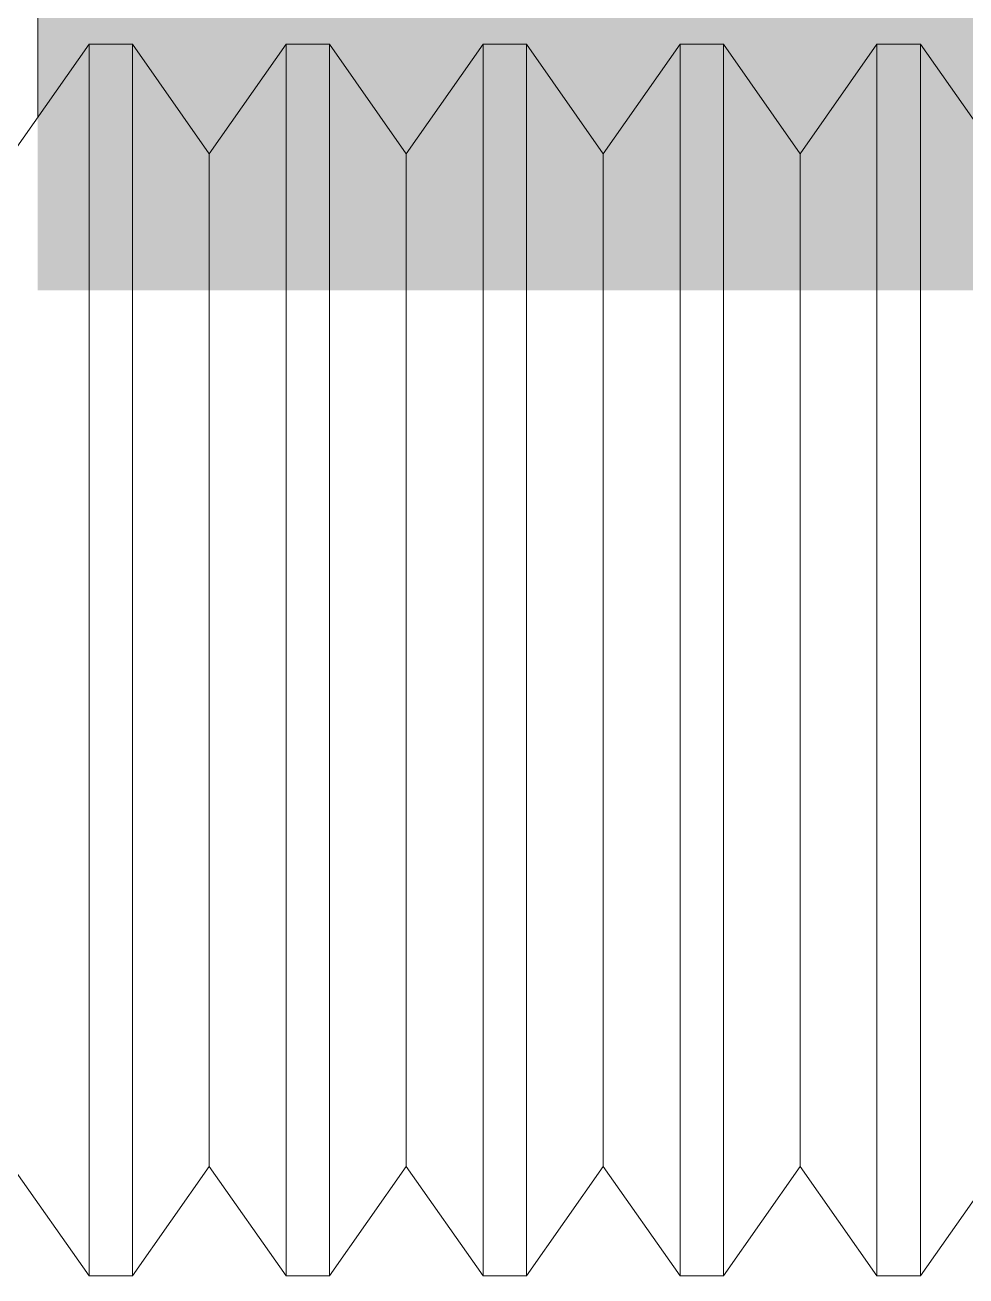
# Model space of a CAD drawing. Header units: millimetres. Extents: x 27500 to 33280, y -10980 to 420.
# Drawn here: x 28977.45 to 28981.27, y -6129 to -6123.92 of the extents above; entities that cross this region are included whole.
import ezdxf

# ---------------------------------------------------------------- set-up
doc = ezdxf.new("R2010")
doc.units = ezdxf.units.MM
doc.layers.add('CQEN_DETAIL', color=7, linetype='Continuous', lineweight=5, true_color=0x464d50)
doc.layers.add('CQEN_HARDWARE', color=7, linetype='Continuous', lineweight=5, true_color=0x848c8f)
doc.layers.add('LAYOUT_PARAMETERS', color=7, linetype='Continuous', plot=False)
doc.styles.add('LAYOUT_CONTACTOR_ARIAL', font='arial.ttf')
doc.styles.get("Standard").update_dxf_attribs({"font": 'arial.ttf'})

# ---------------------------------------------------------------- blocks, each defined once
blk = doc.blocks.new('SX_DYN_PLASTRON_KIT_G001')
at = {"layer": 'CQEN_DETAIL'}
blk.add_hatch(color=256, dxfattribs=at).paths.add_polyline_path([(-9.3467, 89.5), (-15.2467, 89.5), (-15.2467, 88), (-9.3467, 88)])
at = {"layer": 'CQEN_HARDWARE'}
blk.add_hatch(color=256, dxfattribs=at).paths.add_polyline_path([(-9.3467, 88), (-15.2467, 88), (-15.2467, 89.5), (-9.3467, 89.5)])
at = {"layer": 'CQEN_DETAIL'}
for p, q in [((-15.2467, 89.5), (-15.2467, 88.7025)), ((-15.35, 88.555), (-15.0384, 89)), ((-15.0384, 89), (-14.8616, 89)), ((-14.55, 88.555), (-14.8616, 89)), ((-14.55, 88.555), (-14.2384, 89)), ((-14.2384, 89), (-14.0616, 89)), ((-13.75, 88.555), (-14.0616, 89)), ((-13.75, 88.555), (-13.4384, 89)), ((-13.4384, 89), (-13.2616, 89)), ((-12.95, 88.555), (-13.2616, 89)), ((-12.95, 88.555), (-12.6384, 89)), ((-12.6384, 89), (-12.4616, 89)), ((-12.15, 88.555), (-12.4616, 89)), ((-12.15, 88.555), (-11.8384, 89)), ((-11.8384, 89), (-11.6616, 89)), ((-11.35, 88.555), (-11.6616, 89)), ((-15.35, 84.445), (-15.0384, 84)), ((-14.55, 84.445), (-14.8616, 84)), ((-14.55, 84.445), (-14.2384, 84)), ((-13.75, 84.445), (-14.0616, 84)), ((-13.75, 84.445), (-13.4384, 84)), ((-12.95, 84.445), (-13.2616, 84)), ((-12.95, 84.445), (-12.6384, 84)), ((-12.15, 84.445), (-12.4616, 84)), ((-12.15, 84.445), (-11.8384, 84)), ((-11.35, 84.445), (-11.6616, 84)), ((-15.0384, 84), (-14.8616, 84)), ((-14.2384, 84), (-14.0616, 84)), ((-13.4384, 84), (-13.2616, 84)), ((-12.6384, 84), (-12.4616, 84)), ((-11.8384, 84), (-11.6616, 84))]:
    blk.add_line(p, q, dxfattribs=at)
for points in [[(-15.0384, 89), (-15.0384, 88.9972), (-15.0384, 88.9945), (-15.0384, 88.9917), (-15.0384, 88.989), (-15.0384, 88.9862), (-15.0384, 88.9819), (-15.0384, 88.9737), (-15.0384, 88.9655), (-15.0384, 88.9573), (-15.0384, 88.9491), (-15.0384, 88.9408), (-15.0384, 88.9296), (-15.0384, 88.916), (-15.0384, 88.9024), (-15.0384, 88.8888), (-15.0384, 88.8752), (-15.0384, 88.8616), (-15.0384, 88.8436), (-15.0384, 88.8248), (-15.0384, 88.8061), (-15.0384, 88.7873), (-15.0384, 88.7685), (-15.0384, 88.749), (-15.0384, 88.7253), (-15.0384, 88.7016), (-15.0384, 88.6778), (-15.0384, 88.6541), (-15.0384, 88.6304), (-15.0384, 88.6046), (-15.0384, 88.5763), (-15.0384, 88.5479), (-15.0384, 88.5195), (-15.0384, 88.4911), (-15.0384, 88.4627), (-15.0384, 88.4312), (-15.0384, 88.3985), (-15.0384, 88.3658), (-15.0384, 88.3332), (-15.0384, 88.3005), (-15.0384, 88.2678), (-15.0384, 88.2312), (-15.0384, 88.1946), (-15.0384, 88.158), (-15.0384, 88.1214), (-15.0384, 88.0849), (-15.0384, 88.0473), (-15.0384, 88.0073), (-15.0384, 87.9673), (-15.0384, 87.9273), (-15.0384, 87.8872), (-15.0384, 87.8472), (-15.0384, 87.8055), (-15.0384, 87.7626), (-15.0384, 87.7197), (-15.0384, 87.6767), (-15.0384, 87.6338), (-15.0384, 87.5908), (-15.0384, 87.5459), (-15.0384, 87.5005), (-15.0384, 87.4552), (-15.0384, 87.4099), (-15.0384, 87.3645), (-15.0384, 87.319), (-15.0384, 87.2718), (-15.0384, 87.2247), (-15.0384, 87.1775), (-15.0384, 87.1304), (-15.0384, 87.0832), (-15.0384, 87.0356), (-15.0384, 86.9872), (-15.0384, 86.9388), (-15.0384, 86.8905), (-15.0384, 86.8421), (-15.0384, 86.7937), (-15.0384, 86.7449), (-15.0384, 86.6959), (-15.0384, 86.647), (-15.0384, 86.598), (-15.0384, 86.549), (-15.0384, 86.5)], [(-14.8616, 89), (-14.8616, 88.9972), (-14.8616, 88.9945), (-14.8616, 88.9917), (-14.8616, 88.989), (-14.8616, 88.9862), (-14.8616, 88.9819), (-14.8616, 88.9737), (-14.8616, 88.9655), (-14.8616, 88.9573), (-14.8616, 88.9491), (-14.8616, 88.9408), (-14.8616, 88.9296), (-14.8616, 88.916), (-14.8616, 88.9024), (-14.8616, 88.8888), (-14.8616, 88.8752), (-14.8616, 88.8616), (-14.8616, 88.8436), (-14.8616, 88.8248), (-14.8616, 88.8061), (-14.8616, 88.7873), (-14.8616, 88.7685), (-14.8616, 88.749), (-14.8616, 88.7253), (-14.8616, 88.7016), (-14.8616, 88.6778), (-14.8616, 88.6541), (-14.8616, 88.6304), (-14.8616, 88.6046), (-14.8616, 88.5763), (-14.8616, 88.5479), (-14.8616, 88.5195), (-14.8616, 88.4911), (-14.8616, 88.4627), (-14.8616, 88.4312), (-14.8616, 88.3985), (-14.8616, 88.3658), (-14.8616, 88.3332), (-14.8616, 88.3005), (-14.8616, 88.2678), (-14.8616, 88.2312), (-14.8616, 88.1946), (-14.8616, 88.158), (-14.8616, 88.1214), (-14.8616, 88.0849), (-14.8616, 88.0473), (-14.8616, 88.0073), (-14.8616, 87.9673), (-14.8616, 87.9273), (-14.8616, 87.8872), (-14.8616, 87.8472), (-14.8616, 87.8055), (-14.8616, 87.7626), (-14.8616, 87.7197), (-14.8616, 87.6767), (-14.8616, 87.6338), (-14.8616, 87.5908), (-14.8616, 87.5459), (-14.8616, 87.5005), (-14.8616, 87.4552), (-14.8616, 87.4099), (-14.8616, 87.3645), (-14.8616, 87.319), (-14.8616, 87.2718), (-14.8616, 87.2247), (-14.8616, 87.1775), (-14.8616, 87.1304), (-14.8616, 87.0832), (-14.8616, 87.0356), (-14.8616, 86.9872), (-14.8616, 86.9388), (-14.8616, 86.8905), (-14.8616, 86.8421), (-14.8616, 86.7937), (-14.8616, 86.7449), (-14.8616, 86.6959), (-14.8616, 86.647), (-14.8616, 86.598), (-14.8616, 86.549), (-14.8616, 86.5)], [(-14.2384, 89), (-14.2384, 88.9972), (-14.2384, 88.9945), (-14.2384, 88.9917), (-14.2384, 88.989), (-14.2384, 88.9862), (-14.2384, 88.9819), (-14.2384, 88.9737), (-14.2384, 88.9655), (-14.2384, 88.9573), (-14.2384, 88.9491), (-14.2384, 88.9408), (-14.2384, 88.9296), (-14.2384, 88.916), (-14.2384, 88.9024), (-14.2384, 88.8888), (-14.2384, 88.8752), (-14.2384, 88.8616), (-14.2384, 88.8436), (-14.2384, 88.8248), (-14.2384, 88.8061), (-14.2384, 88.7873), (-14.2384, 88.7685), (-14.2384, 88.749), (-14.2384, 88.7253), (-14.2384, 88.7016), (-14.2384, 88.6778), (-14.2384, 88.6541), (-14.2384, 88.6304), (-14.2384, 88.6046), (-14.2384, 88.5763), (-14.2384, 88.5479), (-14.2384, 88.5195), (-14.2384, 88.4911), (-14.2384, 88.4627), (-14.2384, 88.4312), (-14.2384, 88.3985), (-14.2384, 88.3658), (-14.2384, 88.3332), (-14.2384, 88.3005), (-14.2384, 88.2678), (-14.2384, 88.2312), (-14.2384, 88.1946), (-14.2384, 88.158), (-14.2384, 88.1214), (-14.2384, 88.0849), (-14.2384, 88.0473), (-14.2384, 88.0073), (-14.2384, 87.9673), (-14.2384, 87.9273), (-14.2384, 87.8872), (-14.2384, 87.8472), (-14.2384, 87.8055), (-14.2384, 87.7626), (-14.2384, 87.7197), (-14.2384, 87.6767), (-14.2384, 87.6338), (-14.2384, 87.5908), (-14.2384, 87.5459), (-14.2384, 87.5005), (-14.2384, 87.4552), (-14.2384, 87.4099), (-14.2384, 87.3645), (-14.2384, 87.319), (-14.2384, 87.2718), (-14.2384, 87.2247), (-14.2384, 87.1775), (-14.2384, 87.1304), (-14.2384, 87.0832), (-14.2384, 87.0356), (-14.2384, 86.9872), (-14.2384, 86.9388), (-14.2384, 86.8905), (-14.2384, 86.8421), (-14.2384, 86.7937), (-14.2384, 86.7449), (-14.2384, 86.6959), (-14.2384, 86.647), (-14.2384, 86.598), (-14.2384, 86.549), (-14.2384, 86.5)], [(-14.0616, 89), (-14.0616, 88.9972), (-14.0616, 88.9945), (-14.0616, 88.9917), (-14.0616, 88.989), (-14.0616, 88.9862), (-14.0616, 88.9819), (-14.0616, 88.9737), (-14.0616, 88.9655), (-14.0616, 88.9573), (-14.0616, 88.9491), (-14.0616, 88.9408), (-14.0616, 88.9296), (-14.0616, 88.916), (-14.0616, 88.9024), (-14.0616, 88.8888), (-14.0616, 88.8752), (-14.0616, 88.8616), (-14.0616, 88.8436), (-14.0616, 88.8248), (-14.0616, 88.8061), (-14.0616, 88.7873), (-14.0616, 88.7685), (-14.0616, 88.749), (-14.0616, 88.7253), (-14.0616, 88.7016), (-14.0616, 88.6778), (-14.0616, 88.6541), (-14.0616, 88.6304), (-14.0616, 88.6046), (-14.0616, 88.5763), (-14.0616, 88.5479), (-14.0616, 88.5195), (-14.0616, 88.4911), (-14.0616, 88.4627), (-14.0616, 88.4312), (-14.0616, 88.3985), (-14.0616, 88.3658), (-14.0616, 88.3332), (-14.0616, 88.3005), (-14.0616, 88.2678), (-14.0616, 88.2312), (-14.0616, 88.1946), (-14.0616, 88.158), (-14.0616, 88.1214), (-14.0616, 88.0849), (-14.0616, 88.0473), (-14.0616, 88.0073), (-14.0616, 87.9673), (-14.0616, 87.9273), (-14.0616, 87.8872), (-14.0616, 87.8472), (-14.0616, 87.8055), (-14.0616, 87.7626), (-14.0616, 87.7197), (-14.0616, 87.6767), (-14.0616, 87.6338), (-14.0616, 87.5908), (-14.0616, 87.5459), (-14.0616, 87.5005), (-14.0616, 87.4552), (-14.0616, 87.4099), (-14.0616, 87.3645), (-14.0616, 87.319), (-14.0616, 87.2718), (-14.0616, 87.2247), (-14.0616, 87.1775), (-14.0616, 87.1304), (-14.0616, 87.0832), (-14.0616, 87.0356), (-14.0616, 86.9872), (-14.0616, 86.9388), (-14.0616, 86.8905), (-14.0616, 86.8421), (-14.0616, 86.7937), (-14.0616, 86.7449), (-14.0616, 86.6959), (-14.0616, 86.647), (-14.0616, 86.598), (-14.0616, 86.549), (-14.0616, 86.5)], [(-13.4384, 89), (-13.4384, 88.9972), (-13.4384, 88.9945), (-13.4384, 88.9917), (-13.4384, 88.989), (-13.4384, 88.9862), (-13.4384, 88.9819), (-13.4384, 88.9737), (-13.4384, 88.9655), (-13.4384, 88.9573), (-13.4384, 88.9491), (-13.4384, 88.9408), (-13.4384, 88.9296), (-13.4384, 88.916), (-13.4384, 88.9024), (-13.4384, 88.8888), (-13.4384, 88.8752), (-13.4384, 88.8616), (-13.4384, 88.8436), (-13.4384, 88.8248), (-13.4384, 88.8061), (-13.4384, 88.7873), (-13.4384, 88.7685), (-13.4384, 88.749), (-13.4384, 88.7253), (-13.4384, 88.7016), (-13.4384, 88.6778), (-13.4384, 88.6541), (-13.4384, 88.6304), (-13.4384, 88.6046), (-13.4384, 88.5763), (-13.4384, 88.5479), (-13.4384, 88.5195), (-13.4384, 88.4911), (-13.4384, 88.4627), (-13.4384, 88.4312), (-13.4384, 88.3985), (-13.4384, 88.3658), (-13.4384, 88.3332), (-13.4384, 88.3005), (-13.4384, 88.2678), (-13.4384, 88.2312), (-13.4384, 88.1946), (-13.4384, 88.158), (-13.4384, 88.1214), (-13.4384, 88.0849), (-13.4384, 88.0473), (-13.4384, 88.0073), (-13.4384, 87.9673), (-13.4384, 87.9273), (-13.4384, 87.8872), (-13.4384, 87.8472), (-13.4384, 87.8055), (-13.4384, 87.7626), (-13.4384, 87.7197), (-13.4384, 87.6767), (-13.4384, 87.6338), (-13.4384, 87.5908), (-13.4384, 87.5459), (-13.4384, 87.5005), (-13.4384, 87.4552), (-13.4384, 87.4099), (-13.4384, 87.3645), (-13.4384, 87.319), (-13.4384, 87.2718), (-13.4384, 87.2247), (-13.4384, 87.1775), (-13.4384, 87.1304), (-13.4384, 87.0832), (-13.4384, 87.0356), (-13.4384, 86.9872), (-13.4384, 86.9388), (-13.4384, 86.8905), (-13.4384, 86.8421), (-13.4384, 86.7937), (-13.4384, 86.7449), (-13.4384, 86.6959), (-13.4384, 86.647), (-13.4384, 86.598), (-13.4384, 86.549), (-13.4384, 86.5)], [(-13.2616, 89), (-13.2616, 88.9972), (-13.2616, 88.9945), (-13.2616, 88.9917), (-13.2616, 88.989), (-13.2616, 88.9862), (-13.2616, 88.9819), (-13.2616, 88.9737), (-13.2616, 88.9655), (-13.2616, 88.9573), (-13.2616, 88.9491), (-13.2616, 88.9408), (-13.2616, 88.9296), (-13.2616, 88.916), (-13.2616, 88.9024), (-13.2616, 88.8888), (-13.2616, 88.8752), (-13.2616, 88.8616), (-13.2616, 88.8436), (-13.2616, 88.8248), (-13.2616, 88.8061), (-13.2616, 88.7873), (-13.2616, 88.7685), (-13.2616, 88.749), (-13.2616, 88.7253), (-13.2616, 88.7016), (-13.2616, 88.6778), (-13.2616, 88.6541), (-13.2616, 88.6304), (-13.2616, 88.6046), (-13.2616, 88.5763), (-13.2616, 88.5479), (-13.2616, 88.5195), (-13.2616, 88.4911), (-13.2616, 88.4627), (-13.2616, 88.4312), (-13.2616, 88.3985), (-13.2616, 88.3658), (-13.2616, 88.3332), (-13.2616, 88.3005), (-13.2616, 88.2678), (-13.2616, 88.2312), (-13.2616, 88.1946), (-13.2616, 88.158), (-13.2616, 88.1214), (-13.2616, 88.0849), (-13.2616, 88.0473), (-13.2616, 88.0073), (-13.2616, 87.9673), (-13.2616, 87.9273), (-13.2616, 87.8872), (-13.2616, 87.8472), (-13.2616, 87.8055), (-13.2616, 87.7626), (-13.2616, 87.7197), (-13.2616, 87.6767), (-13.2616, 87.6338), (-13.2616, 87.5908), (-13.2616, 87.5459), (-13.2616, 87.5005), (-13.2616, 87.4552), (-13.2616, 87.4099), (-13.2616, 87.3645), (-13.2616, 87.319), (-13.2616, 87.2718), (-13.2616, 87.2247), (-13.2616, 87.1775), (-13.2616, 87.1304), (-13.2616, 87.0832), (-13.2616, 87.0356), (-13.2616, 86.9872), (-13.2616, 86.9388), (-13.2616, 86.8905), (-13.2616, 86.8421), (-13.2616, 86.7937), (-13.2616, 86.7449), (-13.2616, 86.6959), (-13.2616, 86.647), (-13.2616, 86.598), (-13.2616, 86.549), (-13.2616, 86.5)], [(-12.6384, 89), (-12.6384, 88.9972), (-12.6384, 88.9945), (-12.6384, 88.9917), (-12.6384, 88.989), (-12.6384, 88.9862), (-12.6384, 88.9819), (-12.6384, 88.9737), (-12.6384, 88.9655), (-12.6384, 88.9573), (-12.6384, 88.9491), (-12.6384, 88.9408), (-12.6384, 88.9296), (-12.6384, 88.916), (-12.6384, 88.9024), (-12.6384, 88.8888), (-12.6384, 88.8752), (-12.6384, 88.8616), (-12.6384, 88.8436), (-12.6384, 88.8248), (-12.6384, 88.8061), (-12.6384, 88.7873), (-12.6384, 88.7685), (-12.6384, 88.749), (-12.6384, 88.7253), (-12.6384, 88.7016), (-12.6384, 88.6778), (-12.6384, 88.6541), (-12.6384, 88.6304), (-12.6384, 88.6046), (-12.6384, 88.5763), (-12.6384, 88.5479), (-12.6384, 88.5195), (-12.6384, 88.4911), (-12.6384, 88.4627), (-12.6384, 88.4312), (-12.6384, 88.3985), (-12.6384, 88.3658), (-12.6384, 88.3332), (-12.6384, 88.3005), (-12.6384, 88.2678), (-12.6384, 88.2312), (-12.6384, 88.1946), (-12.6384, 88.158), (-12.6384, 88.1214), (-12.6384, 88.0849), (-12.6384, 88.0473), (-12.6384, 88.0073), (-12.6384, 87.9673), (-12.6384, 87.9273), (-12.6384, 87.8872), (-12.6384, 87.8472), (-12.6384, 87.8055), (-12.6384, 87.7626), (-12.6384, 87.7197), (-12.6384, 87.6767), (-12.6384, 87.6338), (-12.6384, 87.5908), (-12.6384, 87.5459), (-12.6384, 87.5005), (-12.6384, 87.4552), (-12.6384, 87.4099), (-12.6384, 87.3645), (-12.6384, 87.319), (-12.6384, 87.2718), (-12.6384, 87.2247), (-12.6384, 87.1775), (-12.6384, 87.1304), (-12.6384, 87.0832), (-12.6384, 87.0356), (-12.6384, 86.9872), (-12.6384, 86.9388), (-12.6384, 86.8905), (-12.6384, 86.8421), (-12.6384, 86.7937), (-12.6384, 86.7449), (-12.6384, 86.6959), (-12.6384, 86.647), (-12.6384, 86.598), (-12.6384, 86.549), (-12.6384, 86.5)], [(-12.4616, 89), (-12.4616, 88.9972), (-12.4616, 88.9945), (-12.4616, 88.9917), (-12.4616, 88.989), (-12.4616, 88.9862), (-12.4616, 88.9819), (-12.4616, 88.9737), (-12.4616, 88.9655), (-12.4616, 88.9573), (-12.4616, 88.9491), (-12.4616, 88.9408), (-12.4616, 88.9296), (-12.4616, 88.916), (-12.4616, 88.9024), (-12.4616, 88.8888), (-12.4616, 88.8752), (-12.4616, 88.8616), (-12.4616, 88.8436), (-12.4616, 88.8248), (-12.4616, 88.8061), (-12.4616, 88.7873), (-12.4616, 88.7685), (-12.4616, 88.749), (-12.4616, 88.7253), (-12.4616, 88.7016), (-12.4616, 88.6778), (-12.4616, 88.6541), (-12.4616, 88.6304), (-12.4616, 88.6046), (-12.4616, 88.5763), (-12.4616, 88.5479), (-12.4616, 88.5195), (-12.4616, 88.4911), (-12.4616, 88.4627), (-12.4616, 88.4312), (-12.4616, 88.3985), (-12.4616, 88.3658), (-12.4616, 88.3332), (-12.4616, 88.3005), (-12.4616, 88.2678), (-12.4616, 88.2312), (-12.4616, 88.1946), (-12.4616, 88.158), (-12.4616, 88.1214), (-12.4616, 88.0849), (-12.4616, 88.0473), (-12.4616, 88.0073), (-12.4616, 87.9673), (-12.4616, 87.9273), (-12.4616, 87.8872), (-12.4616, 87.8472), (-12.4616, 87.8055), (-12.4616, 87.7626), (-12.4616, 87.7197), (-12.4616, 87.6767), (-12.4616, 87.6338), (-12.4616, 87.5908), (-12.4616, 87.5459), (-12.4616, 87.5005), (-12.4616, 87.4552), (-12.4616, 87.4099), (-12.4616, 87.3645), (-12.4616, 87.319), (-12.4616, 87.2718), (-12.4616, 87.2247), (-12.4616, 87.1775), (-12.4616, 87.1304), (-12.4616, 87.0832), (-12.4616, 87.0356), (-12.4616, 86.9872), (-12.4616, 86.9388), (-12.4616, 86.8905), (-12.4616, 86.8421), (-12.4616, 86.7937), (-12.4616, 86.7449), (-12.4616, 86.6959), (-12.4616, 86.647), (-12.4616, 86.598), (-12.4616, 86.549), (-12.4616, 86.5)], [(-11.8384, 89), (-11.8384, 88.9972), (-11.8384, 88.9945), (-11.8384, 88.9917), (-11.8384, 88.989), (-11.8384, 88.9862), (-11.8384, 88.9819), (-11.8384, 88.9737), (-11.8384, 88.9655), (-11.8384, 88.9573), (-11.8384, 88.9491), (-11.8384, 88.9408), (-11.8384, 88.9296), (-11.8384, 88.916), (-11.8384, 88.9024), (-11.8384, 88.8888), (-11.8384, 88.8752), (-11.8384, 88.8616), (-11.8384, 88.8436), (-11.8384, 88.8248), (-11.8384, 88.8061), (-11.8384, 88.7873), (-11.8384, 88.7685), (-11.8384, 88.749), (-11.8384, 88.7253), (-11.8384, 88.7016), (-11.8384, 88.6778), (-11.8384, 88.6541), (-11.8384, 88.6304), (-11.8384, 88.6046), (-11.8384, 88.5763), (-11.8384, 88.5479), (-11.8384, 88.5195), (-11.8384, 88.4911), (-11.8384, 88.4627), (-11.8384, 88.4312), (-11.8384, 88.3985), (-11.8384, 88.3658), (-11.8384, 88.3332), (-11.8384, 88.3005), (-11.8384, 88.2678), (-11.8384, 88.2312), (-11.8384, 88.1946), (-11.8384, 88.158), (-11.8384, 88.1214), (-11.8384, 88.0849), (-11.8384, 88.0473), (-11.8384, 88.0073), (-11.8384, 87.9673), (-11.8384, 87.9273), (-11.8384, 87.8872), (-11.8384, 87.8472), (-11.8384, 87.8055), (-11.8384, 87.7626), (-11.8384, 87.7197), (-11.8384, 87.6767), (-11.8384, 87.6338), (-11.8384, 87.5908), (-11.8384, 87.5459), (-11.8384, 87.5005), (-11.8384, 87.4552), (-11.8384, 87.4099), (-11.8384, 87.3645), (-11.8384, 87.319), (-11.8384, 87.2718), (-11.8384, 87.2247), (-11.8384, 87.1775), (-11.8384, 87.1304), (-11.8384, 87.0832), (-11.8384, 87.0356), (-11.8384, 86.9872), (-11.8384, 86.9388), (-11.8384, 86.8905), (-11.8384, 86.8421), (-11.8384, 86.7937), (-11.8384, 86.7449), (-11.8384, 86.6959), (-11.8384, 86.647), (-11.8384, 86.598), (-11.8384, 86.549), (-11.8384, 86.5)], [(-11.6616, 89), (-11.6616, 88.9972), (-11.6616, 88.9945), (-11.6616, 88.9917), (-11.6616, 88.989), (-11.6616, 88.9862), (-11.6616, 88.9819), (-11.6616, 88.9737), (-11.6616, 88.9655), (-11.6616, 88.9573), (-11.6616, 88.9491), (-11.6616, 88.9408), (-11.6616, 88.9296), (-11.6616, 88.916), (-11.6616, 88.9024), (-11.6616, 88.8888), (-11.6616, 88.8752), (-11.6616, 88.8616), (-11.6616, 88.8436), (-11.6616, 88.8248), (-11.6616, 88.8061), (-11.6616, 88.7873), (-11.6616, 88.7685), (-11.6616, 88.749), (-11.6616, 88.7253), (-11.6616, 88.7016), (-11.6616, 88.6778), (-11.6616, 88.6541), (-11.6616, 88.6304), (-11.6616, 88.6046), (-11.6616, 88.5763), (-11.6616, 88.5479), (-11.6616, 88.5195), (-11.6616, 88.4911), (-11.6616, 88.4627), (-11.6616, 88.4312), (-11.6616, 88.3985), (-11.6616, 88.3658), (-11.6616, 88.3332), (-11.6616, 88.3005), (-11.6616, 88.2678), (-11.6616, 88.2312), (-11.6616, 88.1946), (-11.6616, 88.158), (-11.6616, 88.1214), (-11.6616, 88.0849), (-11.6616, 88.0473), (-11.6616, 88.0073), (-11.6616, 87.9673), (-11.6616, 87.9273), (-11.6616, 87.8872), (-11.6616, 87.8472), (-11.6616, 87.8055), (-11.6616, 87.7626), (-11.6616, 87.7197), (-11.6616, 87.6767), (-11.6616, 87.6338), (-11.6616, 87.5908), (-11.6616, 87.5459), (-11.6616, 87.5005), (-11.6616, 87.4552), (-11.6616, 87.4099), (-11.6616, 87.3645), (-11.6616, 87.319), (-11.6616, 87.2718), (-11.6616, 87.2247), (-11.6616, 87.1775), (-11.6616, 87.1304), (-11.6616, 87.0832), (-11.6616, 87.0356), (-11.6616, 86.9872), (-11.6616, 86.9388), (-11.6616, 86.8905), (-11.6616, 86.8421), (-11.6616, 86.7937), (-11.6616, 86.7449), (-11.6616, 86.6959), (-11.6616, 86.647), (-11.6616, 86.598), (-11.6616, 86.549), (-11.6616, 86.5)], [(-14.55, 88.555), (-14.55, 88.546), (-14.55, 88.537), (-14.55, 88.528), (-14.55, 88.5189), (-14.55, 88.5099), (-14.55, 88.4959), (-14.55, 88.4693), (-14.55, 88.4427), (-14.55, 88.4161), (-14.55, 88.3895), (-14.55, 88.3629), (-14.55, 88.327), (-14.55, 88.2842), (-14.55, 88.2413), (-14.55, 88.1985), (-14.55, 88.1556), (-14.55, 88.1128), (-14.55, 88.0579), (-14.55, 88.0009), (-14.55, 87.944), (-14.55, 87.887), (-14.55, 87.8301), (-14.55, 87.7715), (-14.55, 87.7033), (-14.55, 87.6352), (-14.55, 87.567), (-14.55, 87.4988), (-14.55, 87.4306), (-14.55, 87.3591), (-14.55, 87.283), (-14.55, 87.207), (-14.55, 87.131), (-14.55, 87.055), (-14.55, 86.979), (-14.55, 86.9001), (-14.55, 86.8201), (-14.55, 86.7401), (-14.55, 86.66), (-14.55, 86.58), (-14.55, 86.5), (-14.55, 86.42), (-14.55, 86.34), (-14.55, 86.2599), (-14.55, 86.1799), (-14.55, 86.0999), (-14.55, 86.021), (-14.55, 85.945), (-14.55, 85.869), (-14.55, 85.793), (-14.55, 85.717), (-14.55, 85.6409), (-14.55, 85.5694), (-14.55, 85.5012), (-14.55, 85.433), (-14.55, 85.3648), (-14.55, 85.2967), (-14.55, 85.2285), (-14.55, 85.1699), (-14.55, 85.113), (-14.55, 85.056), (-14.55, 84.9991), (-14.55, 84.9421), (-14.55, 84.8872), (-14.55, 84.8444), (-14.55, 84.8015), (-14.55, 84.7587), (-14.55, 84.7158), (-14.55, 84.673), (-14.55, 84.6371), (-14.55, 84.6105), (-14.55, 84.5839), (-14.55, 84.5573), (-14.55, 84.5307), (-14.55, 84.5041), (-14.55, 84.4901), (-14.55, 84.4811), (-14.55, 84.472), (-14.55, 84.463), (-14.55, 84.454), (-14.55, 84.445)], [(-13.75, 88.555), (-13.75, 88.546), (-13.75, 88.537), (-13.75, 88.528), (-13.75, 88.5189), (-13.75, 88.5099), (-13.75, 88.4959), (-13.75, 88.4693), (-13.75, 88.4427), (-13.75, 88.4161), (-13.75, 88.3895), (-13.75, 88.3629), (-13.75, 88.327), (-13.75, 88.2842), (-13.75, 88.2413), (-13.75, 88.1985), (-13.75, 88.1556), (-13.75, 88.1128), (-13.75, 88.0579), (-13.75, 88.0009), (-13.75, 87.944), (-13.75, 87.887), (-13.75, 87.8301), (-13.75, 87.7715), (-13.75, 87.7033), (-13.75, 87.6352), (-13.75, 87.567), (-13.75, 87.4988), (-13.75, 87.4306), (-13.75, 87.3591), (-13.75, 87.283), (-13.75, 87.207), (-13.75, 87.131), (-13.75, 87.055), (-13.75, 86.979), (-13.75, 86.9001), (-13.75, 86.8201), (-13.75, 86.7401), (-13.75, 86.66), (-13.75, 86.58), (-13.75, 86.5), (-13.75, 86.42), (-13.75, 86.34), (-13.75, 86.2599), (-13.75, 86.1799), (-13.75, 86.0999), (-13.75, 86.021), (-13.75, 85.945), (-13.75, 85.869), (-13.75, 85.793), (-13.75, 85.717), (-13.75, 85.6409), (-13.75, 85.5694), (-13.75, 85.5012), (-13.75, 85.433), (-13.75, 85.3648), (-13.75, 85.2967), (-13.75, 85.2285), (-13.75, 85.1699), (-13.75, 85.113), (-13.75, 85.056), (-13.75, 84.9991), (-13.75, 84.9421), (-13.75, 84.8872), (-13.75, 84.8444), (-13.75, 84.8015), (-13.75, 84.7587), (-13.75, 84.7158), (-13.75, 84.673), (-13.75, 84.6371), (-13.75, 84.6105), (-13.75, 84.5839), (-13.75, 84.5573), (-13.75, 84.5307), (-13.75, 84.5041), (-13.75, 84.4901), (-13.75, 84.4811), (-13.75, 84.472), (-13.75, 84.463), (-13.75, 84.454), (-13.75, 84.445)], [(-12.95, 88.555), (-12.95, 88.546), (-12.95, 88.537), (-12.95, 88.528), (-12.95, 88.5189), (-12.95, 88.5099), (-12.95, 88.4959), (-12.95, 88.4693), (-12.95, 88.4427), (-12.95, 88.4161), (-12.95, 88.3895), (-12.95, 88.3629), (-12.95, 88.327), (-12.95, 88.2842), (-12.95, 88.2413), (-12.95, 88.1985), (-12.95, 88.1556), (-12.95, 88.1128), (-12.95, 88.0579), (-12.95, 88.0009), (-12.95, 87.944), (-12.95, 87.887), (-12.95, 87.8301), (-12.95, 87.7715), (-12.95, 87.7033), (-12.95, 87.6352), (-12.95, 87.567), (-12.95, 87.4988), (-12.95, 87.4306), (-12.95, 87.3591), (-12.95, 87.283), (-12.95, 87.207), (-12.95, 87.131), (-12.95, 87.055), (-12.95, 86.979), (-12.95, 86.9001), (-12.95, 86.8201), (-12.95, 86.7401), (-12.95, 86.66), (-12.95, 86.58), (-12.95, 86.5), (-12.95, 86.42), (-12.95, 86.34), (-12.95, 86.2599), (-12.95, 86.1799), (-12.95, 86.0999), (-12.95, 86.021), (-12.95, 85.945), (-12.95, 85.869), (-12.95, 85.793), (-12.95, 85.717), (-12.95, 85.6409), (-12.95, 85.5694), (-12.95, 85.5012), (-12.95, 85.433), (-12.95, 85.3648), (-12.95, 85.2967), (-12.95, 85.2285), (-12.95, 85.1699), (-12.95, 85.113), (-12.95, 85.056), (-12.95, 84.9991), (-12.95, 84.9421), (-12.95, 84.8872), (-12.95, 84.8444), (-12.95, 84.8015), (-12.95, 84.7587), (-12.95, 84.7158), (-12.95, 84.673), (-12.95, 84.6371), (-12.95, 84.6105), (-12.95, 84.5839), (-12.95, 84.5573), (-12.95, 84.5307), (-12.95, 84.5041), (-12.95, 84.4901), (-12.95, 84.4811), (-12.95, 84.472), (-12.95, 84.463), (-12.95, 84.454), (-12.95, 84.445)], [(-12.15, 88.555), (-12.15, 88.546), (-12.15, 88.537), (-12.15, 88.528), (-12.15, 88.5189), (-12.15, 88.5099), (-12.15, 88.4959), (-12.15, 88.4693), (-12.15, 88.4427), (-12.15, 88.4161), (-12.15, 88.3895), (-12.15, 88.3629), (-12.15, 88.327), (-12.15, 88.2842), (-12.15, 88.2413), (-12.15, 88.1985), (-12.15, 88.1556), (-12.15, 88.1128), (-12.15, 88.0579), (-12.15, 88.0009), (-12.15, 87.944), (-12.15, 87.887), (-12.15, 87.8301), (-12.15, 87.7715), (-12.15, 87.7033), (-12.15, 87.6352), (-12.15, 87.567), (-12.15, 87.4988), (-12.15, 87.4306), (-12.15, 87.3591), (-12.15, 87.283), (-12.15, 87.207), (-12.15, 87.131), (-12.15, 87.055), (-12.15, 86.979), (-12.15, 86.9001), (-12.15, 86.8201), (-12.15, 86.7401), (-12.15, 86.66), (-12.15, 86.58), (-12.15, 86.5), (-12.15, 86.42), (-12.15, 86.34), (-12.15, 86.2599), (-12.15, 86.1799), (-12.15, 86.0999), (-12.15, 86.021), (-12.15, 85.945), (-12.15, 85.869), (-12.15, 85.793), (-12.15, 85.717), (-12.15, 85.6409), (-12.15, 85.5694), (-12.15, 85.5012), (-12.15, 85.433), (-12.15, 85.3648), (-12.15, 85.2967), (-12.15, 85.2285), (-12.15, 85.1699), (-12.15, 85.113), (-12.15, 85.056), (-12.15, 84.9991), (-12.15, 84.9421), (-12.15, 84.8872), (-12.15, 84.8444), (-12.15, 84.8015), (-12.15, 84.7587), (-12.15, 84.7158), (-12.15, 84.673), (-12.15, 84.6371), (-12.15, 84.6105), (-12.15, 84.5839), (-12.15, 84.5573), (-12.15, 84.5307), (-12.15, 84.5041), (-12.15, 84.4901), (-12.15, 84.4811), (-12.15, 84.472), (-12.15, 84.463), (-12.15, 84.454), (-12.15, 84.445)], [(-15.0384, 86.5), (-15.0384, 86.451), (-15.0384, 86.402), (-15.0384, 86.353), (-15.0384, 86.3041), (-15.0384, 86.2551), (-15.0384, 86.2063), (-15.0384, 86.1579), (-15.0384, 86.1095), (-15.0384, 86.0612), (-15.0384, 86.0128), (-15.0384, 85.9644), (-15.0384, 85.9168), (-15.0384, 85.8696), (-15.0384, 85.8225), (-15.0384, 85.7753), (-15.0384, 85.7282), (-15.0384, 85.681), (-15.0384, 85.6355), (-15.0384, 85.5901), (-15.0384, 85.5448), (-15.0384, 85.4995), (-15.0384, 85.4541), (-15.0384, 85.4092), (-15.0384, 85.3662), (-15.0384, 85.3233), (-15.0384, 85.2803), (-15.0384, 85.2374), (-15.0384, 85.1945), (-15.0384, 85.1528), (-15.0384, 85.1128), (-15.0384, 85.0727), (-15.0384, 85.0327), (-15.0384, 84.9927), (-15.0384, 84.9527), (-15.0384, 84.9151), (-15.0384, 84.8786), (-15.0384, 84.842), (-15.0384, 84.8054), (-15.0384, 84.7688), (-15.0384, 84.7322), (-15.0384, 84.6995), (-15.0384, 84.6668), (-15.0384, 84.6342), (-15.0384, 84.6015), (-15.0384, 84.5688), (-15.0384, 84.5373), (-15.0384, 84.5089), (-15.0384, 84.4805), (-15.0384, 84.4521), (-15.0384, 84.4237), (-15.0384, 84.3954), (-15.0384, 84.3696), (-15.0384, 84.3459), (-15.0384, 84.3222), (-15.0384, 84.2984), (-15.0384, 84.2747), (-15.0384, 84.251), (-15.0384, 84.2315), (-15.0384, 84.2127), (-15.0384, 84.1939), (-15.0384, 84.1752), (-15.0384, 84.1564), (-15.0384, 84.1384), (-15.0384, 84.1248), (-15.0384, 84.1112), (-15.0384, 84.0976), (-15.0384, 84.084), (-15.0384, 84.0704), (-15.0384, 84.0592), (-15.0384, 84.0509), (-15.0384, 84.0427), (-15.0384, 84.0345), (-15.0384, 84.0263), (-15.0384, 84.0181), (-15.0384, 84.0138), (-15.0384, 84.011), (-15.0384, 84.0083), (-15.0384, 84.0055), (-15.0384, 84.0028), (-15.0384, 84)], [(-14.8616, 86.5), (-14.8616, 86.451), (-14.8616, 86.402), (-14.8616, 86.353), (-14.8616, 86.3041), (-14.8616, 86.2551), (-14.8616, 86.2063), (-14.8616, 86.1579), (-14.8616, 86.1095), (-14.8616, 86.0612), (-14.8616, 86.0128), (-14.8616, 85.9644), (-14.8616, 85.9168), (-14.8616, 85.8696), (-14.8616, 85.8225), (-14.8616, 85.7753), (-14.8616, 85.7282), (-14.8616, 85.681), (-14.8616, 85.6355), (-14.8616, 85.5901), (-14.8616, 85.5448), (-14.8616, 85.4995), (-14.8616, 85.4541), (-14.8616, 85.4092), (-14.8616, 85.3662), (-14.8616, 85.3233), (-14.8616, 85.2803), (-14.8616, 85.2374), (-14.8616, 85.1945), (-14.8616, 85.1528), (-14.8616, 85.1128), (-14.8616, 85.0727), (-14.8616, 85.0327), (-14.8616, 84.9927), (-14.8616, 84.9527), (-14.8616, 84.9151), (-14.8616, 84.8786), (-14.8616, 84.842), (-14.8616, 84.8054), (-14.8616, 84.7688), (-14.8616, 84.7322), (-14.8616, 84.6995), (-14.8616, 84.6668), (-14.8616, 84.6342), (-14.8616, 84.6015), (-14.8616, 84.5688), (-14.8616, 84.5373), (-14.8616, 84.5089), (-14.8616, 84.4805), (-14.8616, 84.4521), (-14.8616, 84.4237), (-14.8616, 84.3954), (-14.8616, 84.3696), (-14.8616, 84.3459), (-14.8616, 84.3222), (-14.8616, 84.2984), (-14.8616, 84.2747), (-14.8616, 84.251), (-14.8616, 84.2315), (-14.8616, 84.2127), (-14.8616, 84.1939), (-14.8616, 84.1752), (-14.8616, 84.1564), (-14.8616, 84.1384), (-14.8616, 84.1248), (-14.8616, 84.1112), (-14.8616, 84.0976), (-14.8616, 84.084), (-14.8616, 84.0704), (-14.8616, 84.0592), (-14.8616, 84.0509), (-14.8616, 84.0427), (-14.8616, 84.0345), (-14.8616, 84.0263), (-14.8616, 84.0181), (-14.8616, 84.0138), (-14.8616, 84.011), (-14.8616, 84.0083), (-14.8616, 84.0055), (-14.8616, 84.0028), (-14.8616, 84)], [(-14.2384, 86.5), (-14.2384, 86.451), (-14.2384, 86.402), (-14.2384, 86.353), (-14.2384, 86.3041), (-14.2384, 86.2551), (-14.2384, 86.2063), (-14.2384, 86.1579), (-14.2384, 86.1095), (-14.2384, 86.0612), (-14.2384, 86.0128), (-14.2384, 85.9644), (-14.2384, 85.9168), (-14.2384, 85.8696), (-14.2384, 85.8225), (-14.2384, 85.7753), (-14.2384, 85.7282), (-14.2384, 85.681), (-14.2384, 85.6355), (-14.2384, 85.5901), (-14.2384, 85.5448), (-14.2384, 85.4995), (-14.2384, 85.4541), (-14.2384, 85.4092), (-14.2384, 85.3662), (-14.2384, 85.3233), (-14.2384, 85.2803), (-14.2384, 85.2374), (-14.2384, 85.1945), (-14.2384, 85.1528), (-14.2384, 85.1128), (-14.2384, 85.0727), (-14.2384, 85.0327), (-14.2384, 84.9927), (-14.2384, 84.9527), (-14.2384, 84.9151), (-14.2384, 84.8786), (-14.2384, 84.842), (-14.2384, 84.8054), (-14.2384, 84.7688), (-14.2384, 84.7322), (-14.2384, 84.6995), (-14.2384, 84.6668), (-14.2384, 84.6342), (-14.2384, 84.6015), (-14.2384, 84.5688), (-14.2384, 84.5373), (-14.2384, 84.5089), (-14.2384, 84.4805), (-14.2384, 84.4521), (-14.2384, 84.4237), (-14.2384, 84.3954), (-14.2384, 84.3696), (-14.2384, 84.3459), (-14.2384, 84.3222), (-14.2384, 84.2984), (-14.2384, 84.2747), (-14.2384, 84.251), (-14.2384, 84.2315), (-14.2384, 84.2127), (-14.2384, 84.1939), (-14.2384, 84.1752), (-14.2384, 84.1564), (-14.2384, 84.1384), (-14.2384, 84.1248), (-14.2384, 84.1112), (-14.2384, 84.0976), (-14.2384, 84.084), (-14.2384, 84.0704), (-14.2384, 84.0592), (-14.2384, 84.0509), (-14.2384, 84.0427), (-14.2384, 84.0345), (-14.2384, 84.0263), (-14.2384, 84.0181), (-14.2384, 84.0138), (-14.2384, 84.011), (-14.2384, 84.0083), (-14.2384, 84.0055), (-14.2384, 84.0028), (-14.2384, 84)], [(-14.0616, 86.5), (-14.0616, 86.451), (-14.0616, 86.402), (-14.0616, 86.353), (-14.0616, 86.3041), (-14.0616, 86.2551), (-14.0616, 86.2063), (-14.0616, 86.1579), (-14.0616, 86.1095), (-14.0616, 86.0612), (-14.0616, 86.0128), (-14.0616, 85.9644), (-14.0616, 85.9168), (-14.0616, 85.8696), (-14.0616, 85.8225), (-14.0616, 85.7753), (-14.0616, 85.7282), (-14.0616, 85.681), (-14.0616, 85.6355), (-14.0616, 85.5901), (-14.0616, 85.5448), (-14.0616, 85.4995), (-14.0616, 85.4541), (-14.0616, 85.4092), (-14.0616, 85.3662), (-14.0616, 85.3233), (-14.0616, 85.2803), (-14.0616, 85.2374), (-14.0616, 85.1945), (-14.0616, 85.1528), (-14.0616, 85.1128), (-14.0616, 85.0727), (-14.0616, 85.0327), (-14.0616, 84.9927), (-14.0616, 84.9527), (-14.0616, 84.9151), (-14.0616, 84.8786), (-14.0616, 84.842), (-14.0616, 84.8054), (-14.0616, 84.7688), (-14.0616, 84.7322), (-14.0616, 84.6995), (-14.0616, 84.6668), (-14.0616, 84.6342), (-14.0616, 84.6015), (-14.0616, 84.5688), (-14.0616, 84.5373), (-14.0616, 84.5089), (-14.0616, 84.4805), (-14.0616, 84.4521), (-14.0616, 84.4237), (-14.0616, 84.3954), (-14.0616, 84.3696), (-14.0616, 84.3459), (-14.0616, 84.3222), (-14.0616, 84.2984), (-14.0616, 84.2747), (-14.0616, 84.251), (-14.0616, 84.2315), (-14.0616, 84.2127), (-14.0616, 84.1939), (-14.0616, 84.1752), (-14.0616, 84.1564), (-14.0616, 84.1384), (-14.0616, 84.1248), (-14.0616, 84.1112), (-14.0616, 84.0976), (-14.0616, 84.084), (-14.0616, 84.0704), (-14.0616, 84.0592), (-14.0616, 84.0509), (-14.0616, 84.0427), (-14.0616, 84.0345), (-14.0616, 84.0263), (-14.0616, 84.0181), (-14.0616, 84.0138), (-14.0616, 84.011), (-14.0616, 84.0083), (-14.0616, 84.0055), (-14.0616, 84.0028), (-14.0616, 84)], [(-13.4384, 86.5), (-13.4384, 86.451), (-13.4384, 86.402), (-13.4384, 86.353), (-13.4384, 86.3041), (-13.4384, 86.2551), (-13.4384, 86.2063), (-13.4384, 86.1579), (-13.4384, 86.1095), (-13.4384, 86.0612), (-13.4384, 86.0128), (-13.4384, 85.9644), (-13.4384, 85.9168), (-13.4384, 85.8696), (-13.4384, 85.8225), (-13.4384, 85.7753), (-13.4384, 85.7282), (-13.4384, 85.681), (-13.4384, 85.6355), (-13.4384, 85.5901), (-13.4384, 85.5448), (-13.4384, 85.4995), (-13.4384, 85.4541), (-13.4384, 85.4092), (-13.4384, 85.3662), (-13.4384, 85.3233), (-13.4384, 85.2803), (-13.4384, 85.2374), (-13.4384, 85.1945), (-13.4384, 85.1528), (-13.4384, 85.1128), (-13.4384, 85.0727), (-13.4384, 85.0327), (-13.4384, 84.9927), (-13.4384, 84.9527), (-13.4384, 84.9151), (-13.4384, 84.8786), (-13.4384, 84.842), (-13.4384, 84.8054), (-13.4384, 84.7688), (-13.4384, 84.7322), (-13.4384, 84.6995), (-13.4384, 84.6668), (-13.4384, 84.6342), (-13.4384, 84.6015), (-13.4384, 84.5688), (-13.4384, 84.5373), (-13.4384, 84.5089), (-13.4384, 84.4805), (-13.4384, 84.4521), (-13.4384, 84.4237), (-13.4384, 84.3954), (-13.4384, 84.3696), (-13.4384, 84.3459), (-13.4384, 84.3222), (-13.4384, 84.2984), (-13.4384, 84.2747), (-13.4384, 84.251), (-13.4384, 84.2315), (-13.4384, 84.2127), (-13.4384, 84.1939), (-13.4384, 84.1752), (-13.4384, 84.1564), (-13.4384, 84.1384), (-13.4384, 84.1248), (-13.4384, 84.1112), (-13.4384, 84.0976), (-13.4384, 84.084), (-13.4384, 84.0704), (-13.4384, 84.0592), (-13.4384, 84.0509), (-13.4384, 84.0427), (-13.4384, 84.0345), (-13.4384, 84.0263), (-13.4384, 84.0181), (-13.4384, 84.0138), (-13.4384, 84.011), (-13.4384, 84.0083), (-13.4384, 84.0055), (-13.4384, 84.0028), (-13.4384, 84)], [(-13.2616, 86.5), (-13.2616, 86.451), (-13.2616, 86.402), (-13.2616, 86.353), (-13.2616, 86.3041), (-13.2616, 86.2551), (-13.2616, 86.2063), (-13.2616, 86.1579), (-13.2616, 86.1095), (-13.2616, 86.0612), (-13.2616, 86.0128), (-13.2616, 85.9644), (-13.2616, 85.9168), (-13.2616, 85.8696), (-13.2616, 85.8225), (-13.2616, 85.7753), (-13.2616, 85.7282), (-13.2616, 85.681), (-13.2616, 85.6355), (-13.2616, 85.5901), (-13.2616, 85.5448), (-13.2616, 85.4995), (-13.2616, 85.4541), (-13.2616, 85.4092), (-13.2616, 85.3662), (-13.2616, 85.3233), (-13.2616, 85.2803), (-13.2616, 85.2374), (-13.2616, 85.1945), (-13.2616, 85.1528), (-13.2616, 85.1128), (-13.2616, 85.0727), (-13.2616, 85.0327), (-13.2616, 84.9927), (-13.2616, 84.9527), (-13.2616, 84.9151), (-13.2616, 84.8786), (-13.2616, 84.842), (-13.2616, 84.8054), (-13.2616, 84.7688), (-13.2616, 84.7322), (-13.2616, 84.6995), (-13.2616, 84.6668), (-13.2616, 84.6342), (-13.2616, 84.6015), (-13.2616, 84.5688), (-13.2616, 84.5373), (-13.2616, 84.5089), (-13.2616, 84.4805), (-13.2616, 84.4521), (-13.2616, 84.4237), (-13.2616, 84.3954), (-13.2616, 84.3696), (-13.2616, 84.3459), (-13.2616, 84.3222), (-13.2616, 84.2984), (-13.2616, 84.2747), (-13.2616, 84.251), (-13.2616, 84.2315), (-13.2616, 84.2127), (-13.2616, 84.1939), (-13.2616, 84.1752), (-13.2616, 84.1564), (-13.2616, 84.1384), (-13.2616, 84.1248), (-13.2616, 84.1112), (-13.2616, 84.0976), (-13.2616, 84.084), (-13.2616, 84.0704), (-13.2616, 84.0592), (-13.2616, 84.0509), (-13.2616, 84.0427), (-13.2616, 84.0345), (-13.2616, 84.0263), (-13.2616, 84.0181), (-13.2616, 84.0138), (-13.2616, 84.011), (-13.2616, 84.0083), (-13.2616, 84.0055), (-13.2616, 84.0028), (-13.2616, 84)], [(-12.6384, 86.5), (-12.6384, 86.451), (-12.6384, 86.402), (-12.6384, 86.353), (-12.6384, 86.3041), (-12.6384, 86.2551), (-12.6384, 86.2063), (-12.6384, 86.1579), (-12.6384, 86.1095), (-12.6384, 86.0612), (-12.6384, 86.0128), (-12.6384, 85.9644), (-12.6384, 85.9168), (-12.6384, 85.8696), (-12.6384, 85.8225), (-12.6384, 85.7753), (-12.6384, 85.7282), (-12.6384, 85.681), (-12.6384, 85.6355), (-12.6384, 85.5901), (-12.6384, 85.5448), (-12.6384, 85.4995), (-12.6384, 85.4541), (-12.6384, 85.4092), (-12.6384, 85.3662), (-12.6384, 85.3233), (-12.6384, 85.2803), (-12.6384, 85.2374), (-12.6384, 85.1945), (-12.6384, 85.1528), (-12.6384, 85.1128), (-12.6384, 85.0727), (-12.6384, 85.0327), (-12.6384, 84.9927), (-12.6384, 84.9527), (-12.6384, 84.9151), (-12.6384, 84.8786), (-12.6384, 84.842), (-12.6384, 84.8054), (-12.6384, 84.7688), (-12.6384, 84.7322), (-12.6384, 84.6995), (-12.6384, 84.6668), (-12.6384, 84.6342), (-12.6384, 84.6015), (-12.6384, 84.5688), (-12.6384, 84.5373), (-12.6384, 84.5089), (-12.6384, 84.4805), (-12.6384, 84.4521), (-12.6384, 84.4237), (-12.6384, 84.3954), (-12.6384, 84.3696), (-12.6384, 84.3459), (-12.6384, 84.3222), (-12.6384, 84.2984), (-12.6384, 84.2747), (-12.6384, 84.251), (-12.6384, 84.2315), (-12.6384, 84.2127), (-12.6384, 84.1939), (-12.6384, 84.1752), (-12.6384, 84.1564), (-12.6384, 84.1384), (-12.6384, 84.1248), (-12.6384, 84.1112), (-12.6384, 84.0976), (-12.6384, 84.084), (-12.6384, 84.0704), (-12.6384, 84.0592), (-12.6384, 84.0509), (-12.6384, 84.0427), (-12.6384, 84.0345), (-12.6384, 84.0263), (-12.6384, 84.0181), (-12.6384, 84.0138), (-12.6384, 84.011), (-12.6384, 84.0083), (-12.6384, 84.0055), (-12.6384, 84.0028), (-12.6384, 84)], [(-12.4616, 86.5), (-12.4616, 86.451), (-12.4616, 86.402), (-12.4616, 86.353), (-12.4616, 86.3041), (-12.4616, 86.2551), (-12.4616, 86.2063), (-12.4616, 86.1579), (-12.4616, 86.1095), (-12.4616, 86.0612), (-12.4616, 86.0128), (-12.4616, 85.9644), (-12.4616, 85.9168), (-12.4616, 85.8696), (-12.4616, 85.8225), (-12.4616, 85.7753), (-12.4616, 85.7282), (-12.4616, 85.681), (-12.4616, 85.6355), (-12.4616, 85.5901), (-12.4616, 85.5448), (-12.4616, 85.4995), (-12.4616, 85.4541), (-12.4616, 85.4092), (-12.4616, 85.3662), (-12.4616, 85.3233), (-12.4616, 85.2803), (-12.4616, 85.2374), (-12.4616, 85.1945), (-12.4616, 85.1528), (-12.4616, 85.1128), (-12.4616, 85.0727), (-12.4616, 85.0327), (-12.4616, 84.9927), (-12.4616, 84.9527), (-12.4616, 84.9151), (-12.4616, 84.8786), (-12.4616, 84.842), (-12.4616, 84.8054), (-12.4616, 84.7688), (-12.4616, 84.7322), (-12.4616, 84.6995), (-12.4616, 84.6668), (-12.4616, 84.6342), (-12.4616, 84.6015), (-12.4616, 84.5688), (-12.4616, 84.5373), (-12.4616, 84.5089), (-12.4616, 84.4805), (-12.4616, 84.4521), (-12.4616, 84.4237), (-12.4616, 84.3954), (-12.4616, 84.3696), (-12.4616, 84.3459), (-12.4616, 84.3222), (-12.4616, 84.2984), (-12.4616, 84.2747), (-12.4616, 84.251), (-12.4616, 84.2315), (-12.4616, 84.2127), (-12.4616, 84.1939), (-12.4616, 84.1752), (-12.4616, 84.1564), (-12.4616, 84.1384), (-12.4616, 84.1248), (-12.4616, 84.1112), (-12.4616, 84.0976), (-12.4616, 84.084), (-12.4616, 84.0704), (-12.4616, 84.0592), (-12.4616, 84.0509), (-12.4616, 84.0427), (-12.4616, 84.0345), (-12.4616, 84.0263), (-12.4616, 84.0181), (-12.4616, 84.0138), (-12.4616, 84.011), (-12.4616, 84.0083), (-12.4616, 84.0055), (-12.4616, 84.0028), (-12.4616, 84)], [(-11.8384, 86.5), (-11.8384, 86.451), (-11.8384, 86.402), (-11.8384, 86.353), (-11.8384, 86.3041), (-11.8384, 86.2551), (-11.8384, 86.2063), (-11.8384, 86.1579), (-11.8384, 86.1095), (-11.8384, 86.0612), (-11.8384, 86.0128), (-11.8384, 85.9644), (-11.8384, 85.9168), (-11.8384, 85.8696), (-11.8384, 85.8225), (-11.8384, 85.7753), (-11.8384, 85.7282), (-11.8384, 85.681), (-11.8384, 85.6355), (-11.8384, 85.5901), (-11.8384, 85.5448), (-11.8384, 85.4995), (-11.8384, 85.4541), (-11.8384, 85.4092), (-11.8384, 85.3662), (-11.8384, 85.3233), (-11.8384, 85.2803), (-11.8384, 85.2374), (-11.8384, 85.1945), (-11.8384, 85.1528), (-11.8384, 85.1128), (-11.8384, 85.0727), (-11.8384, 85.0327), (-11.8384, 84.9927), (-11.8384, 84.9527), (-11.8384, 84.9151), (-11.8384, 84.8786), (-11.8384, 84.842), (-11.8384, 84.8054), (-11.8384, 84.7688), (-11.8384, 84.7322), (-11.8384, 84.6995), (-11.8384, 84.6668), (-11.8384, 84.6342), (-11.8384, 84.6015), (-11.8384, 84.5688), (-11.8384, 84.5373), (-11.8384, 84.5089), (-11.8384, 84.4805), (-11.8384, 84.4521), (-11.8384, 84.4237), (-11.8384, 84.3954), (-11.8384, 84.3696), (-11.8384, 84.3459), (-11.8384, 84.3222), (-11.8384, 84.2984), (-11.8384, 84.2747), (-11.8384, 84.251), (-11.8384, 84.2315), (-11.8384, 84.2127), (-11.8384, 84.1939), (-11.8384, 84.1752), (-11.8384, 84.1564), (-11.8384, 84.1384), (-11.8384, 84.1248), (-11.8384, 84.1112), (-11.8384, 84.0976), (-11.8384, 84.084), (-11.8384, 84.0704), (-11.8384, 84.0592), (-11.8384, 84.0509), (-11.8384, 84.0427), (-11.8384, 84.0345), (-11.8384, 84.0263), (-11.8384, 84.0181), (-11.8384, 84.0138), (-11.8384, 84.011), (-11.8384, 84.0083), (-11.8384, 84.0055), (-11.8384, 84.0028), (-11.8384, 84)], [(-11.6616, 86.5), (-11.6616, 86.451), (-11.6616, 86.402), (-11.6616, 86.353), (-11.6616, 86.3041), (-11.6616, 86.2551), (-11.6616, 86.2063), (-11.6616, 86.1579), (-11.6616, 86.1095), (-11.6616, 86.0612), (-11.6616, 86.0128), (-11.6616, 85.9644), (-11.6616, 85.9168), (-11.6616, 85.8696), (-11.6616, 85.8225), (-11.6616, 85.7753), (-11.6616, 85.7282), (-11.6616, 85.681), (-11.6616, 85.6355), (-11.6616, 85.5901), (-11.6616, 85.5448), (-11.6616, 85.4995), (-11.6616, 85.4541), (-11.6616, 85.4092), (-11.6616, 85.3662), (-11.6616, 85.3233), (-11.6616, 85.2803), (-11.6616, 85.2374), (-11.6616, 85.1945), (-11.6616, 85.1528), (-11.6616, 85.1128), (-11.6616, 85.0727), (-11.6616, 85.0327), (-11.6616, 84.9927), (-11.6616, 84.9527), (-11.6616, 84.9151), (-11.6616, 84.8786), (-11.6616, 84.842), (-11.6616, 84.8054), (-11.6616, 84.7688), (-11.6616, 84.7322), (-11.6616, 84.6995), (-11.6616, 84.6668), (-11.6616, 84.6342), (-11.6616, 84.6015), (-11.6616, 84.5688), (-11.6616, 84.5373), (-11.6616, 84.5089), (-11.6616, 84.4805), (-11.6616, 84.4521), (-11.6616, 84.4237), (-11.6616, 84.3954), (-11.6616, 84.3696), (-11.6616, 84.3459), (-11.6616, 84.3222), (-11.6616, 84.2984), (-11.6616, 84.2747), (-11.6616, 84.251), (-11.6616, 84.2315), (-11.6616, 84.2127), (-11.6616, 84.1939), (-11.6616, 84.1752), (-11.6616, 84.1564), (-11.6616, 84.1384), (-11.6616, 84.1248), (-11.6616, 84.1112), (-11.6616, 84.0976), (-11.6616, 84.084), (-11.6616, 84.0704), (-11.6616, 84.0592), (-11.6616, 84.0509), (-11.6616, 84.0427), (-11.6616, 84.0345), (-11.6616, 84.0263), (-11.6616, 84.0181), (-11.6616, 84.0138), (-11.6616, 84.011), (-11.6616, 84.0083), (-11.6616, 84.0055), (-11.6616, 84.0028), (-11.6616, 84)]]:
    blk.add_lwpolyline(points, dxfattribs=at)
blk = doc.blocks.new('*U497')
blk.add_blockref('SX_DYN_PLASTRON_KIT_G001', (0, 0))
at = {"flags": 1}
for tag in ['WIDTH_MM', 'SOURCE_BLOCK', 'MODEL', 'HEIGHT_MM']:
    blk.add_attdef(tag, (0, 0), '', height=1, dxfattribs=at)
at = {"layer": 'LAYOUT_PARAMETERS', "style": 'LAYOUT_CONTACTOR_ARIAL', "flags": 1}
for tag in ['ARTICLE', 'APERTURE_HEIGHT_MM', 'APERTURE_WIDTH_MM', 'VIEW', 'SOURCE', 'CABINET_SECTION_WIDTH_MM', 'ROW_PITCH_MM', 'PLASTRON_WIDTH_MM', 'PLASTRON_HEIGHT_MM', 'ROWS', 'NOTE', 'MODULES_PER_ROW']:
    blk.add_attdef(tag, (0, 0), '', height=1.7, dxfattribs=at)

msp = doc.modelspace()

# ---------------------------------------------------------------- block references
msp.add_blockref('*U497', (28992.75, -6213))

doc.saveas('drawing.dxf')
